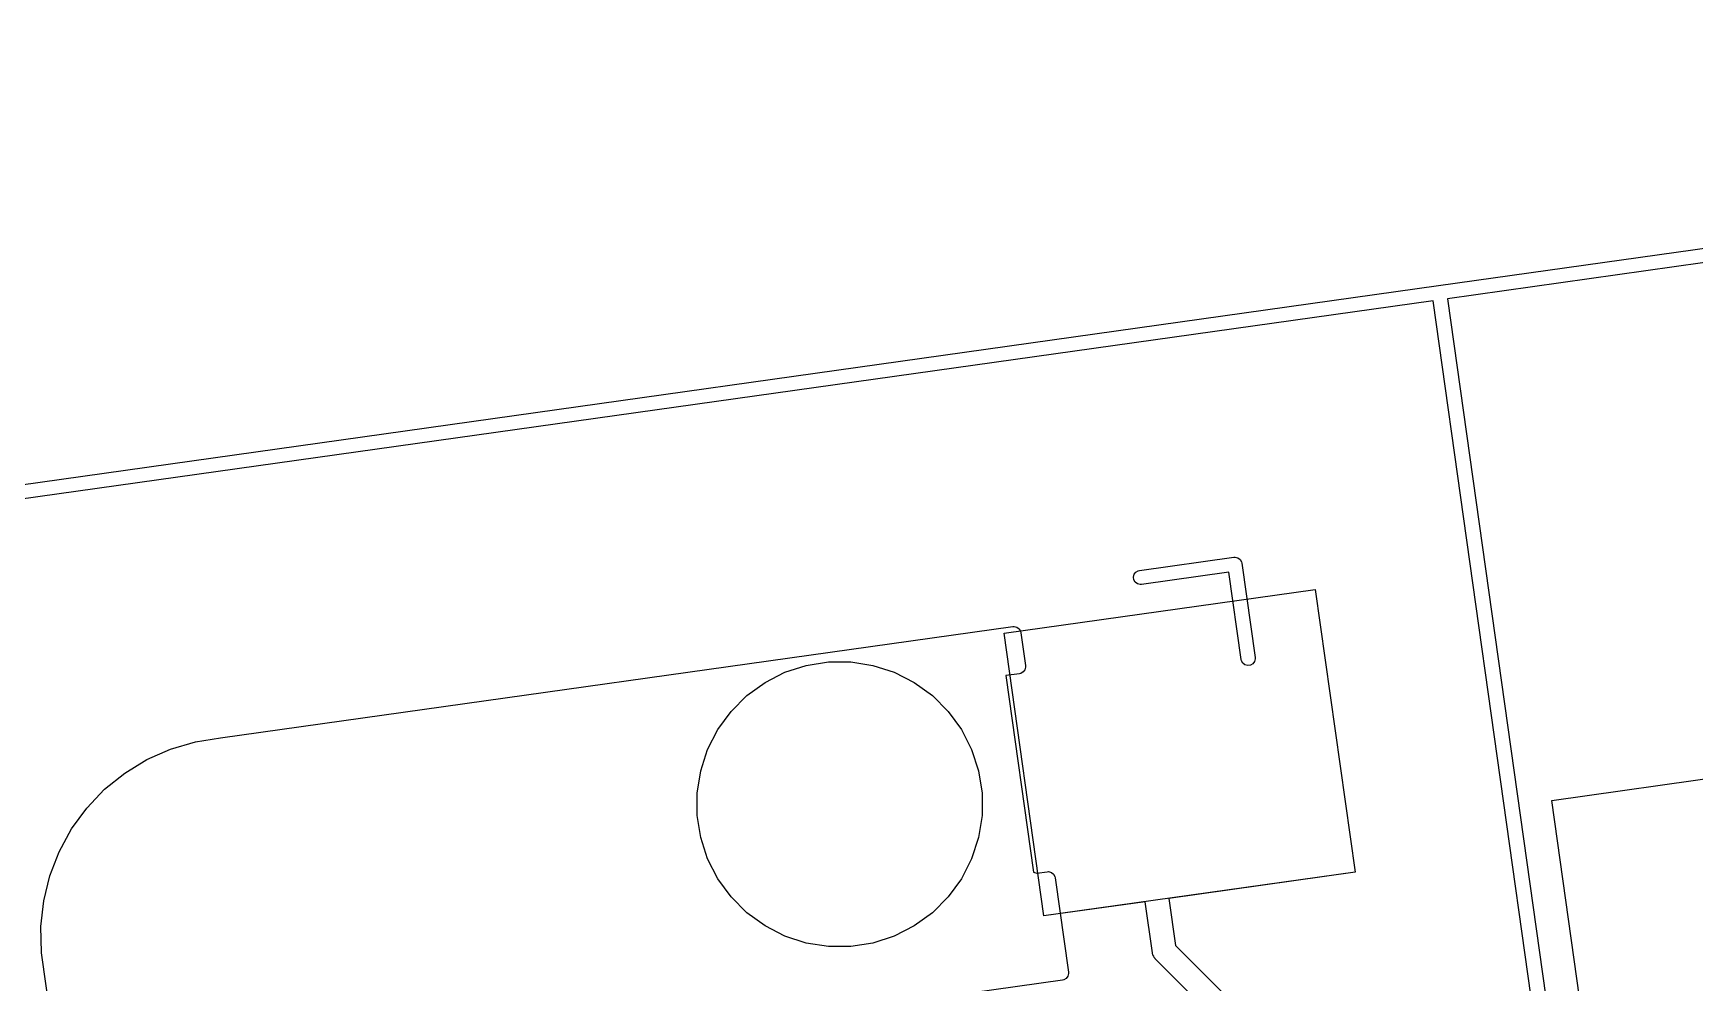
# Model space of a CAD drawing. Header units: millimetres. Extents: x 14 to 286, y -133 to -45.
# Drawn here: x 182.29 to 199.74, y -57.97 to -47.99 of the extents above; entities that cross this region are included whole.
import ezdxf

# ---------------------------------------------------------------- set-up
doc = ezdxf.new("R2010")
doc.units = ezdxf.units.MM
for name, color, linetype, true_color in [('B.Cu', 153, 'CONTINUOUS', 0x4d7fc4), ('B.Mask', 4, 'CONTINUOUS', 0x02ffee), ('B.Paste', 132, 'CONTINUOUS', 0x00c2c2), ('B.Silkscreen', 31, 'CONTINUOUS', 0xe8b2a7), ('F.Mask', 201, 'CONTINUOUS', 0xd864ff), ('User.Drawings', 9, 'CONTINUOUS', 0xc2c2c2)]:
    doc.layers.add(name, color=color, linetype=linetype, true_color=true_color)

msp = doc.modelspace()

# ---------------------------------------------------------------- linework, layer by layer
at = {"layer": 'B.Cu', "linetype": 'CONTINUOUS'}
for p, q in [((192.486981, -54.291947), (195.754866, -53.832675)), ((195.754866, -53.832675), (196.172385, -56.803479)), ((192.9045, -57.262751), (192.486981, -54.291947)), ((198.237434, -56.048682), (201.505319, -55.58941)), ((198.654953, -59.019486), (198.237434, -56.048682)), ((196.172385, -56.803479), (194.216646, -57.07834)), ((193.969078, -57.113134), (192.9045, -57.262751)), ((194.044416, -57.649196), (193.969078, -57.113134)), ((194.216646, -57.07834), (194.286146, -57.57287)), ((194.045602, -57.654088), (194.044416, -57.649196)), ((194.045602, -57.656186), (194.045602, -57.654088)), ((194.046827, -57.659145), (194.045602, -57.656186)), ((194.050189, -57.673011), (194.046827, -57.659145)), ((194.058214, -57.686636), (194.050189, -57.673011)), ((194.064266, -57.701246), (194.058214, -57.686636)), ((194.064829, -57.701809), (194.064266, -57.701246)), ((194.073057, -57.711835), (194.064829, -57.701809)), ((194.074942, -57.715035), (194.073057, -57.711835)), ((194.076884, -57.716498), (194.074942, -57.715035)), ((194.079912, -57.720188), (194.076884, -57.716498)), ((197.883, -61.523276), (194.079912, -57.720188)), ((194.286146, -57.57287), (198.096388, -61.383112))]:
    msp.add_line(p, q, dxfattribs=at)
at = {"layer": 'B.Mask', "linetype": 'CONTINUOUS'}
for p, q in [((192.486981, -54.291947), (195.754866, -53.832675)), ((195.754866, -53.832675), (196.172385, -56.803479)), ((192.9045, -57.262751), (192.486981, -54.291947)), ((190.410214, -54.631187), (190.642693, -54.594366)), ((190.642693, -54.594366), (190.878071, -54.594366)), ((190.878071, -54.594366), (191.11055, -54.631187)), ((189.976634, -54.810782), (190.186357, -54.703923)), ((190.186357, -54.703923), (190.410214, -54.631187)), ((191.11055, -54.631187), (191.334407, -54.703923)), ((191.334407, -54.703923), (191.54413, -54.810782)), ((189.619773, -55.11557), (189.78621, -54.949133)), ((189.78621, -54.949133), (189.976634, -54.810782)), ((191.54413, -54.810782), (191.734554, -54.949133)), ((191.734554, -54.949133), (191.900991, -55.11557)), ((189.481422, -55.305994), (189.619773, -55.11557)), ((191.900991, -55.11557), (192.039342, -55.305994)), ((189.374563, -55.515717), (189.481422, -55.305994)), ((192.039342, -55.305994), (192.146201, -55.515717)), ((189.301827, -55.739574), (189.374563, -55.515717)), ((192.146201, -55.515717), (192.218937, -55.739574)), ((198.237434, -56.048682), (201.505319, -55.58941)), ((189.265006, -55.972053), (189.301827, -55.739574)), ((192.218937, -55.739574), (192.255758, -55.972053)), ((189.265006, -56.207431), (189.265006, -55.972053)), ((192.255758, -55.972053), (192.255758, -56.207431)), ((198.654953, -59.019486), (198.237434, -56.048682)), ((189.301827, -56.43991), (189.265006, -56.207431)), ((192.255758, -56.207431), (192.218937, -56.43991)), ((189.374563, -56.663767), (189.301827, -56.43991)), ((192.218937, -56.43991), (192.146201, -56.663767)), ((189.481422, -56.87349), (189.374563, -56.663767)), ((192.146201, -56.663767), (192.039342, -56.87349)), ((196.172385, -56.803479), (192.9045, -57.262751)), ((189.619773, -57.063914), (189.481422, -56.87349)), ((192.039342, -56.87349), (191.900991, -57.063914)), ((189.78621, -57.230351), (189.619773, -57.063914)), ((191.900991, -57.063914), (191.734554, -57.230351)), ((189.976634, -57.368702), (189.78621, -57.230351)), ((190.186357, -57.475561), (189.976634, -57.368702)), ((191.54413, -57.368702), (191.334407, -57.475561)), ((191.734554, -57.230351), (191.54413, -57.368702)), ((190.410214, -57.548297), (190.186357, -57.475561)), ((190.642693, -57.585118), (190.410214, -57.548297)), ((191.11055, -57.548297), (190.878071, -57.585118)), ((191.334407, -57.475561), (191.11055, -57.548297)), ((190.878071, -57.585118), (190.642693, -57.585118))]:
    msp.add_line(p, q, dxfattribs=at)
at = {"layer": 'B.Paste', "linetype": 'CONTINUOUS'}
for p, q in [((192.486981, -54.291947), (195.754866, -53.832675)), ((195.754866, -53.832675), (196.172385, -56.803479)), ((192.9045, -57.262751), (192.486981, -54.291947)), ((198.237434, -56.048682), (201.505319, -55.58941)), ((198.654953, -59.019486), (198.237434, -56.048682)), ((196.172385, -56.803479), (192.9045, -57.262751))]:
    msp.add_line(p, q, dxfattribs=at)
at = {"layer": 'B.Silkscreen', "linetype": 'CONTINUOUS'}
for p, q in [((184.2601, -55.392619), (192.578353, -54.223564)), ((192.578353, -54.223564), (192.593032, -54.222955)), ((192.593032, -54.222955), (192.593043, -54.222954)), ((192.593043, -54.222954), (192.621375, -54.230282)), ((192.621375, -54.230282), (192.644745, -54.247893)), ((192.644745, -54.247893), (192.659598, -54.273107)), ((192.659598, -54.273107), (192.663061, -54.287396)), ((192.663061, -54.287396), (192.711771, -54.63399)), ((192.647939, -54.718698), (192.50435, -54.738878)), ((192.50435, -54.738878), (192.79459, -56.804046)), ((192.662228, -54.715235), (192.647939, -54.718698)), ((192.687442, -54.700382), (192.662228, -54.715235)), ((192.705053, -54.677012), (192.687442, -54.700382)), ((192.71238, -54.64868), (192.705053, -54.677012)), ((192.711771, -54.63399), (192.71238, -54.64868)), ((183.734625, -55.510844), (183.995335, -55.434175)), ((183.995335, -55.434175), (184.25832, -55.39305)), ((184.25832, -55.39305), (184.2601, -55.392619)), ((183.25417, -55.762422), (183.486153, -55.620888)), ((183.486153, -55.620888), (183.734625, -55.510844)), ((183.042646, -55.933025), (183.25417, -55.762422)), ((182.855199, -56.129778), (183.042646, -55.933025)), ((182.695038, -56.349314), (182.855199, -56.129778)), ((182.564902, -56.587878), (182.695038, -56.349314)), ((182.467018, -56.841387), (182.564902, -56.587878)), ((182.403061, -57.105503), (182.467018, -56.841387)), ((192.79459, -56.804046), (192.831367, -56.813556)), ((192.831367, -56.813556), (192.940202, -56.798261)), ((192.940202, -56.798261), (192.954882, -56.797652)), ((192.954882, -56.797652), (192.954893, -56.797651)), ((192.954893, -56.797651), (192.983225, -56.804979)), ((192.983225, -56.804979), (193.006595, -56.82259)), ((193.006595, -56.82259), (193.021448, -56.847804)), ((193.021448, -56.847804), (193.024911, -56.862093)), ((193.024911, -56.862093), (193.164084, -57.852362)), ((182.374125, -57.375708), (182.403061, -57.105503)), ((182.380706, -57.647378), (182.374125, -57.375708)), ((182.38101, -57.648089), (182.380706, -57.647378)), ((182.381135, -57.651099), (182.38101, -57.648089)), ((182.520308, -58.641367), (182.381135, -57.651099)), ((193.139756, -57.918754), (193.114541, -57.933607)), ((193.157367, -57.895384), (193.139756, -57.918754)), ((193.164694, -57.867052), (193.157367, -57.895384)), ((193.164084, -57.852362), (193.164694, -57.867052)), ((193.100252, -57.93707), (188.148911, -58.632935)), ((193.114541, -57.933607), (193.100252, -57.93707))]:
    msp.add_line(p, q, dxfattribs=at)
at = {"layer": 'F.Mask', "linetype": 'CONTINUOUS'}
for p, q in [((190.410214, -54.631187), (190.642693, -54.594366)), ((190.642693, -54.594366), (190.878071, -54.594366)), ((190.878071, -54.594366), (191.11055, -54.631187)), ((189.976634, -54.810782), (190.186357, -54.703923)), ((190.186357, -54.703923), (190.410214, -54.631187)), ((191.11055, -54.631187), (191.334407, -54.703923)), ((191.334407, -54.703923), (191.54413, -54.810782)), ((189.619773, -55.11557), (189.78621, -54.949133)), ((189.78621, -54.949133), (189.976634, -54.810782)), ((191.54413, -54.810782), (191.734554, -54.949133)), ((191.734554, -54.949133), (191.900991, -55.11557)), ((189.481422, -55.305994), (189.619773, -55.11557)), ((191.900991, -55.11557), (192.039342, -55.305994)), ((189.374563, -55.515717), (189.481422, -55.305994)), ((192.039342, -55.305994), (192.146201, -55.515717)), ((189.301827, -55.739574), (189.374563, -55.515717)), ((192.146201, -55.515717), (192.218937, -55.739574)), ((189.265006, -55.972053), (189.301827, -55.739574)), ((192.218937, -55.739574), (192.255758, -55.972053)), ((189.265006, -56.207431), (189.265006, -55.972053)), ((192.255758, -55.972053), (192.255758, -56.207431)), ((189.301827, -56.43991), (189.265006, -56.207431)), ((192.255758, -56.207431), (192.218937, -56.43991)), ((189.374563, -56.663767), (189.301827, -56.43991)), ((192.218937, -56.43991), (192.146201, -56.663767)), ((189.481422, -56.87349), (189.374563, -56.663767)), ((192.146201, -56.663767), (192.039342, -56.87349)), ((189.619773, -57.063914), (189.481422, -56.87349)), ((192.039342, -56.87349), (191.900991, -57.063914)), ((189.78621, -57.230351), (189.619773, -57.063914)), ((191.900991, -57.063914), (191.734554, -57.230351)), ((189.976634, -57.368702), (189.78621, -57.230351)), ((190.186357, -57.475561), (189.976634, -57.368702)), ((191.54413, -57.368702), (191.334407, -57.475561)), ((191.734554, -57.230351), (191.54413, -57.368702)), ((190.410214, -57.548297), (190.186357, -57.475561)), ((190.642693, -57.585118), (190.410214, -57.548297)), ((191.11055, -57.548297), (190.878071, -57.585118)), ((191.334407, -57.475561), (191.11055, -57.548297)), ((190.878071, -57.585118), (190.642693, -57.585118))]:
    msp.add_line(p, q, dxfattribs=at)
at = {"layer": 'User.Drawings', "linetype": 'CONTINUOUS'}
for p, q in [((197.048335, -50.64155), (215.912942, -47.990303)), ((215.807915, -48.156537), (197.14348, -50.779652)), ((178.184206, -53.292783), (197.047804, -50.641678)), ((197.047804, -50.641678), (197.048335, -50.64155)), ((196.992828, -50.800878), (178.278894, -53.43095)), ((199.605027, -69.387636), (196.992828, -50.800878)), ((197.14348, -50.779652), (199.755686, -69.366462)), ((193.909059, -53.632615), (194.899327, -53.493442)), ((194.899327, -53.493442), (194.914017, -53.492832)), ((194.914017, -53.492832), (194.942349, -53.50016)), ((194.942349, -53.50016), (194.965719, -53.517771)), ((194.965719, -53.517771), (194.980572, -53.542985)), ((194.980572, -53.542985), (194.984035, -53.557274)), ((194.984035, -53.557274), (195.123208, -54.547542)), ((193.844617, -53.702633), (193.851945, -53.674301)), ((193.84869, -53.731612), (193.844617, -53.702633)), ((193.863543, -53.756826), (193.84869, -53.731612)), ((193.851945, -53.674301), (193.869556, -53.650931)), ((193.869556, -53.650931), (193.89477, -53.636078)), ((193.89477, -53.636078), (193.909059, -53.632615)), ((194.845932, -53.652419), (193.929935, -53.781155)), ((194.974668, -54.568418), (194.845932, -53.652419)), ((193.886913, -53.774437), (193.863543, -53.756826)), ((193.915245, -53.781765), (193.886913, -53.774437)), ((193.929935, -53.781155), (193.915245, -53.781765)), ((194.978131, -54.582707), (194.974668, -54.568418)), ((194.992984, -54.607921), (194.978131, -54.582707)), ((195.11649, -54.590564), (195.098879, -54.613934)), ((195.123818, -54.562232), (195.11649, -54.590564)), ((195.123208, -54.547542), (195.123818, -54.562232)), ((195.016354, -54.625532), (194.992984, -54.607921)), ((195.044686, -54.63286), (195.016354, -54.625532)), ((195.073665, -54.628787), (195.044686, -54.63286)), ((195.098879, -54.613934), (195.073665, -54.628787))]:
    msp.add_line(p, q, dxfattribs=at)

doc.saveas('drawing.dxf')
